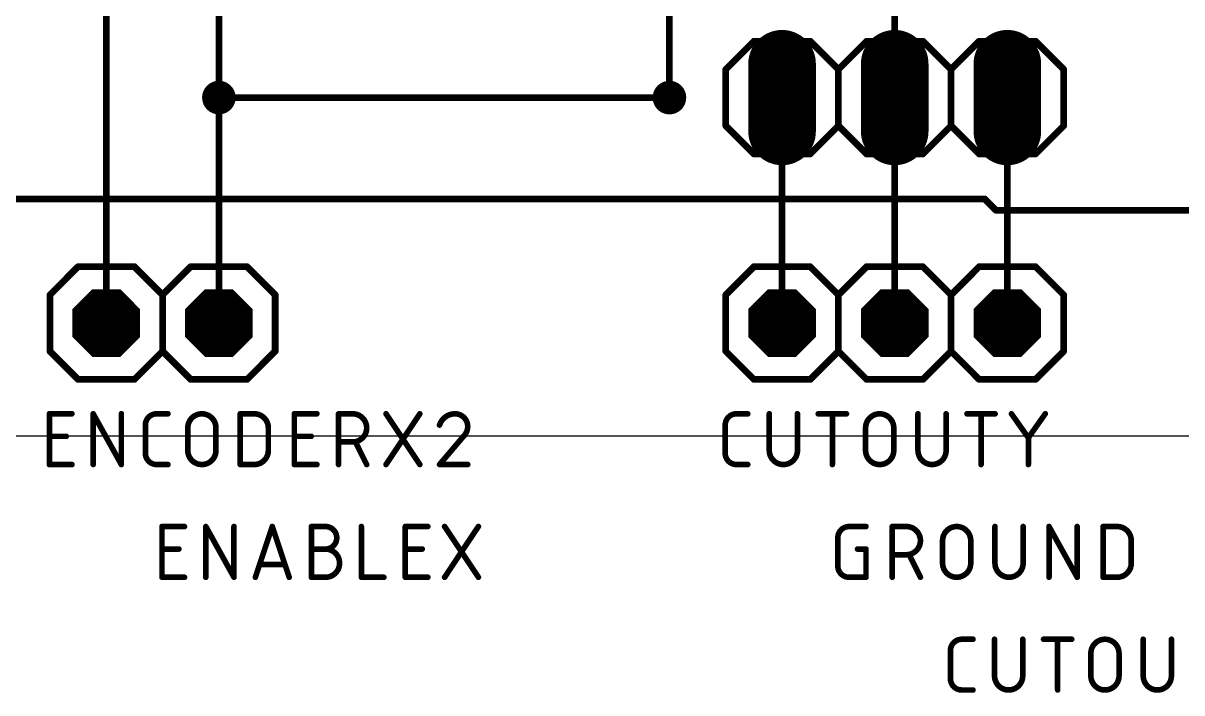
# Model space of a CAD drawing. Extents: x 0 to 254, y -39 to 254.
# Drawn here: x 20.99 to 47.11, y -5.79 to 9.3 of the extents above; entities that cross this region are included whole.
import ezdxf

# ---------------------------------------------------------------- set-up
doc = ezdxf.new("R2010")
doc.units = 0
for name, color, linetype in [('1', 12, 'CONTINUOUS'), ('16', 132, 'CONTINUOUS'), ('17', 110, 'CONTINUOUS'), ('18', 110, 'CONTINUOUS'), ('20', 31, 'CONTINUOUS'), ('21', 253, 'CONTINUOUS'), ('23', 53, 'CONTINUOUS'), ('25', 253, 'CONTINUOUS'), ('51', 253, 'CONTINUOUS')]:
    doc.layers.add(name, color=color, linetype=linetype)

# ---------------------------------------------------------------- blocks, each defined once
blk = doc.blocks.new('RECT')
blk.add_solid([(-0.5, -0.5), (0.5, -0.5), (-0.5, 0.5), (0.5, 0.5)])
blk = doc.blocks.new('OCTAGONP')
at = {"const_width": 0.5}
blk.add_lwpolyline([(-0.25, -0.1036), (-0.25, 0.1036), (-0.1036, 0.25), (0.1036, 0.25), (0.25, 0.1036), (0.25, -0.1036), (0.1036, -0.25), (-0.1036, -0.25), (-0.25, -0.1036), (-0.25, 0.1036)], dxfattribs=at)
blk = doc.blocks.new('LONGP100')
at = {"const_width": 1}
blk.add_lwpolyline([(-0.5, 0), (0.5, 0)], dxfattribs=at)
at = {"const_width": 0.5}
for points in [[(-0.5, 0.25, 1), (-0.5, -0.25)], [(0.5, -0.25, 1), (0.5, 0.25)]]:
    blk.add_lwpolyline(points, format="xyb", dxfattribs=at)
blk = doc.blocks.new('ROUNDV')
at = {"const_width": 0.5}
blk.add_lwpolyline([(0, -0.25, 1), (0, 0.25, 1), (0, -0.25)], format="xyb", dxfattribs=at)

msp = doc.modelspace()

# ---------------------------------------------------------------- linework, layer by layer
at = {"layer": '1', "const_width": 0.1524}
for points in [[(35.56, 33.02), (35.56, 7.62)], [(22.86, 15.24), (22.86, 2.54)], [(25.4, 15.24), (25.4, 7.62)], [(40.64, 7.62), (40.64, 15.24)], [(25.4, 7.62), (25.4, 2.54)], [(38.1, 7.62), (38.1, 2.54)], [(40.64, 7.62), (40.64, 2.54)], [(43.18, 7.62), (43.18, 2.54)]]:
    msp.add_lwpolyline(points, dxfattribs=at)
at = {"layer": '1', "const_width": 0.0762}
for points in [[(25.4381, 7.62, 1), (25.3619, 7.62)], [(25.3619, 7.62, 1), (25.4381, 7.62)], [(35.5219, 7.62, 1), (35.5981, 7.62)], [(38.1381, 7.62, 1), (38.0619, 7.62)], [(40.6781, 7.62, 1), (40.6019, 7.62)], [(40.6019, 7.62, 1), (40.6781, 7.62)], [(43.2181, 7.62, 1), (43.1419, 7.62)], [(22.8219, 2.54, 1), (22.8981, 2.54)], [(25.3619, 2.54, 1), (25.4381, 2.54)], [(38.0619, 2.54, 1), (38.1381, 2.54)], [(40.6019, 2.54, 1), (40.6781, 2.54)], [(43.1419, 2.54, 1), (43.2181, 2.54)]]:
    msp.add_lwpolyline(points, format="xyb", dxfattribs=at)
at = {"layer": '16', "const_width": 0.1524}
for points in [[(35.56, 7.62), (25.4, 7.62)], [(42.672, 5.334), (18.034, 5.334)], [(42.926, 5.08), (42.672, 5.334)], [(55.88, 5.08), (42.926, 5.08)]]:
    msp.add_lwpolyline(points, dxfattribs=at)
at = {"layer": '16', "const_width": 0.0762}
for points in [[(25.4, 7.6581, 1), (25.4, 7.5819)], [(35.56, 7.5819, 1), (35.56, 7.6581)], [(42.6989, 5.3609, 1), (42.6451, 5.3071)], [(42.672, 5.2959, 1), (42.672, 5.3721)], [(42.926, 5.1181, 1), (42.926, 5.0419)], [(42.8991, 5.0531, 1), (42.9529, 5.1069)]]:
    msp.add_lwpolyline(points, format="xyb", dxfattribs=at)
at = {"layer": '20'}
msp.add_line((0, 0), (254, 0), dxfattribs=at)
at = {"layer": '21', "const_width": 0.1524}
for points in [[(37.465, 8.89), (36.83, 8.255)], [(37.465, 8.89), (38.735, 8.89)], [(38.735, 8.89), (39.37, 8.255)], [(39.37, 8.255), (40.005, 8.89)], [(40.005, 8.89), (41.275, 8.89)], [(41.275, 8.89), (41.91, 8.255)], [(41.91, 8.255), (42.545, 8.89)], [(42.545, 8.89), (43.815, 8.89)], [(43.815, 8.89), (44.45, 8.255)], [(36.83, 8.255), (36.83, 6.985)], [(39.37, 8.255), (39.37, 6.985)], [(41.91, 8.255), (41.91, 6.985)], [(44.45, 8.255), (44.45, 6.985)], [(36.83, 6.985), (37.465, 6.35)], [(39.37, 6.985), (38.735, 6.35)], [(40.005, 6.35), (39.37, 6.985)], [(41.91, 6.985), (41.275, 6.35)], [(42.545, 6.35), (41.91, 6.985)], [(44.45, 6.985), (43.815, 6.35)], [(38.735, 6.35), (37.465, 6.35)], [(41.275, 6.35), (40.005, 6.35)], [(43.815, 6.35), (42.545, 6.35)], [(22.225, 3.81), (21.59, 3.175)], [(22.225, 3.81), (23.495, 3.81)], [(23.495, 3.81), (24.13, 3.175)], [(24.765, 3.81), (24.13, 3.175)], [(24.765, 3.81), (26.035, 3.81)], [(26.035, 3.81), (26.67, 3.175)], [(37.465, 3.81), (36.83, 3.175)], [(37.465, 3.81), (38.735, 3.81)], [(38.735, 3.81), (39.37, 3.175)], [(40.005, 3.81), (39.37, 3.175)], [(40.005, 3.81), (41.275, 3.81)], [(41.275, 3.81), (41.91, 3.175)], [(42.545, 3.81), (41.91, 3.175)], [(42.545, 3.81), (43.815, 3.81)], [(43.815, 3.81), (44.45, 3.175)], [(21.59, 3.175), (21.59, 1.905)], [(24.13, 3.175), (24.13, 1.905)], [(24.13, 3.175), (24.13, 1.905)], [(26.67, 3.175), (26.67, 1.905)], [(36.83, 3.175), (36.83, 1.905)], [(39.37, 3.175), (39.37, 1.905)], [(39.37, 3.175), (39.37, 1.905)], [(41.91, 3.175), (41.91, 1.905)], [(41.91, 3.175), (41.91, 1.905)], [(44.45, 3.175), (44.45, 1.905)], [(21.59, 1.905), (22.225, 1.27)], [(24.13, 1.905), (23.495, 1.27)], [(24.13, 1.905), (24.765, 1.27)], [(26.67, 1.905), (26.035, 1.27)], [(36.83, 1.905), (37.465, 1.27)], [(39.37, 1.905), (38.735, 1.27)], [(39.37, 1.905), (40.005, 1.27)], [(41.91, 1.905), (41.275, 1.27)], [(41.91, 1.905), (42.545, 1.27)], [(44.45, 1.905), (43.815, 1.27)], [(23.495, 1.27), (22.225, 1.27)], [(26.035, 1.27), (24.765, 1.27)], [(38.735, 1.27), (37.465, 1.27)], [(41.275, 1.27), (40.005, 1.27)], [(43.815, 1.27), (42.545, 1.27)]]:
    msp.add_lwpolyline(points, dxfattribs=at)
at = {"layer": '21', "const_width": 0.0762}
for points in [[(37.465, 8.9281, 1), (37.465, 8.8519)], [(37.4919, 8.8631, 1), (37.4381, 8.9169)], [(38.7619, 8.9169, 1), (38.7081, 8.8631)], [(38.735, 8.8519, 1), (38.735, 8.9281)], [(40.005, 8.9281, 1), (40.005, 8.8519)], [(40.0319, 8.8631, 1), (39.9781, 8.9169)], [(41.3019, 8.9169, 1), (41.2481, 8.8631)], [(41.275, 8.8519, 1), (41.275, 8.9281)], [(42.545, 8.9281, 1), (42.545, 8.8519)], [(42.5719, 8.8631, 1), (42.5181, 8.9169)], [(43.8419, 8.9169, 1), (43.7881, 8.8631)], [(43.815, 8.8519, 1), (43.815, 8.9281)], [(36.8681, 8.255, 1), (36.7919, 8.255)], [(36.8031, 8.2819, 1), (36.8569, 8.2281)], [(39.4081, 8.255, 1), (39.3319, 8.255)], [(39.3431, 8.2819, 1), (39.3969, 8.2281)], [(39.3431, 8.2281, 1), (39.3969, 8.2819)], [(41.9481, 8.255, 1), (41.8719, 8.255)], [(41.8831, 8.2819, 1), (41.9369, 8.2281)], [(41.8831, 8.2281, 1), (41.9369, 8.2819)], [(44.4881, 8.255, 1), (44.4119, 8.255)], [(44.4231, 8.2281, 1), (44.4769, 8.2819)], [(36.8569, 7.0119, 1), (36.8031, 6.9581)], [(39.3969, 7.0119, 1), (39.3431, 6.9581)], [(39.3969, 6.9581, 1), (39.3431, 7.0119)], [(41.9369, 7.0119, 1), (41.8831, 6.9581)], [(41.9369, 6.9581, 1), (41.8831, 7.0119)], [(44.4769, 6.9581, 1), (44.4231, 7.0119)], [(36.7919, 6.985, 1), (36.8681, 6.985)], [(39.3319, 6.985, 1), (39.4081, 6.985)], [(41.8719, 6.985, 1), (41.9481, 6.985)], [(44.4119, 6.985, 1), (44.4881, 6.985)], [(37.465, 6.3881, 1), (37.465, 6.3119)], [(37.4381, 6.3231, 1), (37.4919, 6.3769)], [(38.7081, 6.3769, 1), (38.7619, 6.3231)], [(38.735, 6.3119, 1), (38.735, 6.3881)], [(40.005, 6.3881, 1), (40.005, 6.3119)], [(39.9781, 6.3231, 1), (40.0319, 6.3769)], [(41.2481, 6.3769, 1), (41.3019, 6.3231)], [(41.275, 6.3119, 1), (41.275, 6.3881)], [(42.545, 6.3881, 1), (42.545, 6.3119)], [(42.5181, 6.3231, 1), (42.5719, 6.3769)], [(43.7881, 6.3769, 1), (43.8419, 6.3231)], [(43.815, 6.3119, 1), (43.815, 6.3881)], [(22.225, 3.8481, 1), (22.225, 3.7719)], [(22.2519, 3.7831, 1), (22.1981, 3.8369)], [(23.5219, 3.8369, 1), (23.4681, 3.7831)], [(23.495, 3.7719, 1), (23.495, 3.8481)], [(24.765, 3.8481, 1), (24.765, 3.7719)], [(24.7919, 3.7831, 1), (24.7381, 3.8369)], [(26.0619, 3.8369, 1), (26.0081, 3.7831)], [(26.035, 3.7719, 1), (26.035, 3.8481)], [(37.465, 3.8481, 1), (37.465, 3.7719)], [(37.4919, 3.7831, 1), (37.4381, 3.8369)], [(38.7619, 3.8369, 1), (38.7081, 3.7831)], [(38.735, 3.7719, 1), (38.735, 3.8481)], [(40.005, 3.8481, 1), (40.005, 3.7719)], [(40.0319, 3.7831, 1), (39.9781, 3.8369)], [(41.3019, 3.8369, 1), (41.2481, 3.7831)], [(41.275, 3.7719, 1), (41.275, 3.8481)], [(42.545, 3.8481, 1), (42.545, 3.7719)], [(42.5719, 3.7831, 1), (42.5181, 3.8369)], [(43.8419, 3.8369, 1), (43.7881, 3.7831)], [(43.815, 3.7719, 1), (43.815, 3.8481)], [(21.6281, 3.175, 1), (21.5519, 3.175)], [(21.5631, 3.2019, 1), (21.6169, 3.1481)], [(24.1681, 3.175, 1), (24.0919, 3.175)], [(24.1681, 3.175, 1), (24.0919, 3.175)], [(24.1031, 3.2019, 1), (24.1569, 3.1481)], [(24.1031, 3.1481, 1), (24.1569, 3.2019)], [(26.7081, 3.175, 1), (26.6319, 3.175)], [(26.6431, 3.1481, 1), (26.6969, 3.2019)], [(36.8681, 3.175, 1), (36.7919, 3.175)], [(36.8031, 3.2019, 1), (36.8569, 3.1481)], [(39.4081, 3.175, 1), (39.3319, 3.175)], [(39.4081, 3.175, 1), (39.3319, 3.175)], [(39.3431, 3.2019, 1), (39.3969, 3.1481)], [(39.3431, 3.1481, 1), (39.3969, 3.2019)], [(41.9481, 3.175, 1), (41.8719, 3.175)], [(41.9481, 3.175, 1), (41.8719, 3.175)], [(41.8831, 3.2019, 1), (41.9369, 3.1481)], [(41.8831, 3.1481, 1), (41.9369, 3.2019)], [(44.4881, 3.175, 1), (44.4119, 3.175)], [(44.4231, 3.1481, 1), (44.4769, 3.2019)], [(21.5519, 1.905, 1), (21.6281, 1.905)], [(21.6169, 1.9319, 1), (21.5631, 1.8781)], [(24.0919, 1.905, 1), (24.1681, 1.905)], [(24.0919, 1.905, 1), (24.1681, 1.905)], [(24.1569, 1.9319, 1), (24.1031, 1.8781)], [(24.1569, 1.8781, 1), (24.1031, 1.9319)], [(26.6319, 1.905, 1), (26.7081, 1.905)], [(26.6969, 1.8781, 1), (26.6431, 1.9319)], [(36.7919, 1.905, 1), (36.8681, 1.905)], [(36.8569, 1.9319, 1), (36.8031, 1.8781)], [(39.3319, 1.905, 1), (39.4081, 1.905)], [(39.3319, 1.905, 1), (39.4081, 1.905)], [(39.3969, 1.9319, 1), (39.3431, 1.8781)], [(39.3969, 1.8781, 1), (39.3431, 1.9319)], [(41.8719, 1.905, 1), (41.9481, 1.905)], [(41.8719, 1.905, 1), (41.9481, 1.905)], [(41.9369, 1.9319, 1), (41.8831, 1.8781)], [(41.9369, 1.8781, 1), (41.8831, 1.9319)], [(44.4119, 1.905, 1), (44.4881, 1.905)], [(44.4769, 1.8781, 1), (44.4231, 1.9319)], [(22.225, 1.3081, 1), (22.225, 1.2319)], [(22.1981, 1.2431, 1), (22.2519, 1.2969)], [(23.4681, 1.2969, 1), (23.5219, 1.2431)], [(23.495, 1.2319, 1), (23.495, 1.3081)], [(24.765, 1.3081, 1), (24.765, 1.2319)], [(24.7381, 1.2431, 1), (24.7919, 1.2969)], [(26.0081, 1.2969, 1), (26.0619, 1.2431)], [(26.035, 1.2319, 1), (26.035, 1.3081)], [(37.465, 1.3081, 1), (37.465, 1.2319)], [(37.4381, 1.2431, 1), (37.4919, 1.2969)], [(38.7081, 1.2969, 1), (38.7619, 1.2431)], [(38.735, 1.2319, 1), (38.735, 1.3081)], [(40.005, 1.3081, 1), (40.005, 1.2319)], [(39.9781, 1.2431, 1), (40.0319, 1.2969)], [(41.2481, 1.2969, 1), (41.3019, 1.2431)], [(41.275, 1.2319, 1), (41.275, 1.3081)], [(42.545, 1.3081, 1), (42.545, 1.2319)], [(42.5181, 1.2431, 1), (42.5719, 1.2969)], [(43.7881, 1.2969, 1), (43.8419, 1.2431)], [(43.815, 1.2319, 1), (43.815, 1.3081)]]:
    msp.add_lwpolyline(points, format="xyb", dxfattribs=at)
at = {"layer": '23'}
for p in [(40.64, 7.62), (22.86, 2.54), (25.4, 2.54), (38.1, 2.54), (40.64, 2.54), (43.18, 2.54)]:
    msp.add_point(p, dxfattribs=at)
at = {"layer": '25'}
for points, const_width in [([(21.5773, 0.5271, 1), (21.5773, 0.4636)], 0.0635), ([(21.609, 0.4953, 1), (21.5456, 0.4953)], 0.0635), ([(22.0853, 0.4636, 1), (22.0853, 0.5271)], 0.0635), ([(22.5971, 0.4953, 1), (22.5336, 0.4953)], 0.0635), ([(22.5931, 0.5107, 1), (22.5376, 0.4799)], 0.0635), ([(23.2321, 0.4953, 1), (23.1686, 0.4953)], 0.0635), ([(23.9967, 0.4953, 0.4142), (23.7427, 0.2413)], 0.127), ([(23.9967, 0.5271, 1), (23.9967, 0.4636)], 0.0635), ([(23.9967, 0.4636, 1), (23.9967, 0.5271)], 0.0635), ([(24.2507, 0.4636, 1), (24.2507, 0.5271)], 0.0635), ([(25.334, 0.1778, 1), (24.699, 0.1778)], 0.127), ([(25.9118, 0.4953, 1), (25.8483, 0.4953)], 0.0635), ([(25.8801, 0.5271, 1), (25.8801, 0.4636)], 0.0635), ([(26.1976, 0.5271, 1), (26.1976, 0.4636)], 0.0635), ([(26.5151, 0.1778, 0.4142), (26.1976, 0.4953)], 0.127), ([(26.1976, 0.4636, 1), (26.1976, 0.5271)], 0.0635), ([(27.1018, 0.5271, 1), (27.1018, 0.4636)], 0.0635), ([(27.1335, 0.4953, 1), (27.07, 0.4953)], 0.0635), ([(27.6098, 0.4636, 1), (27.6098, 0.5271)], 0.0635), ([(28.0981, 0.5271, 1), (28.0981, 0.4636)], 0.0635), ([(28.1299, 0.4953, 1), (28.0664, 0.4953)], 0.0635), ([(28.4156, 0.5271, 1), (28.4156, 0.4636)], 0.0635), ([(28.4156, -0.1397, 1), (28.4156, 0.4953)], 0.127), ([(28.4156, 0.4636, 1), (28.4156, 0.5271)], 0.0635), ([(29.1958, 0.5129, 1), (29.1429, 0.4777)], 0.0635), ([(29.9578, 0.4777, 1), (29.9049, 0.5129)], 0.0635), ([(30.7251, 0.4953, 0.3252), (30.3758, 0.2413)], 0.127), ([(30.7251, 0.5271, 1), (30.7251, 0.4636)], 0.0635), ([(31.0109, 0.2096, 0.4142), (30.7251, 0.4953)], 0.127), ([(30.7251, 0.4636, 1), (30.7251, 0.5271)], 0.0635), ([(37.0713, 0.4953, 0.4142), (36.8173, 0.2413)], 0.127), ([(37.0713, 0.5271, 1), (37.0713, 0.4636)], 0.0635), ([(37.0713, 0.4636, 1), (37.0713, 0.5271)], 0.0635), ([(37.3253, 0.4636, 1), (37.3253, 0.5271)], 0.0635), ([(37.8434, 0.4953, 1), (37.7799, 0.4953)], 0.0635), ([(38.4784, 0.4953, 1), (38.4149, 0.4953)], 0.0635), ([(38.9165, 0.5271, 1), (38.9165, 0.4636)], 0.0635), ([(39.2658, 0.4953, 1), (39.2023, 0.4953)], 0.0635), ([(39.5515, 0.4636, 1), (39.5515, 0.5271)], 0.0635), ([(40.6183, 0.1778, 1), (39.9833, 0.1778)], 0.127), ([(41.1962, 0.4953, 1), (41.1327, 0.4953)], 0.0635), ([(41.8312, 0.4953, 1), (41.7677, 0.4953)], 0.0635), ([(42.2693, 0.5271, 1), (42.2693, 0.4636)], 0.0635), ([(42.6186, 0.4953, 1), (42.5551, 0.4953)], 0.0635), ([(42.9043, 0.4636, 1), (42.9043, 0.5271)], 0.0635), ([(43.2986, 0.5136, 1), (43.2467, 0.477)], 0.0635), ([(44.0606, 0.477, 1), (44.0087, 0.5136)], 0.0635), ([(23.7745, 0.2413, 1), (23.711, 0.2413)], 0.0635), ([(23.711, 0.2413, 1), (23.7745, 0.2413)], 0.0635), ([(30.3456, 0.2511, 1), (30.4061, 0.2315)], 0.0635), ([(30.9156, -0.0127, 0.2053), (31.0109, 0.2096)], 0.127), ([(31.0426, 0.2096, 1), (30.9791, 0.2095)], 0.0635), ([(36.8491, 0.2413, 1), (36.7856, 0.2413)], 0.0635), ([(36.7856, 0.2413, 1), (36.8491, 0.2413)], 0.0635), ([(21.5773, 0.019, 1), (21.5773, -0.0445)], 0.0635), ([(21.9583, -0.0445, 1), (21.9583, 0.019)], 0.0635), ([(24.7307, 0.1778, 1), (24.6672, 0.1778)], 0.0635), ([(24.6672, 0.1778, 1), (24.7307, 0.1778)], 0.0635), ([(25.3657, 0.1778, 1), (25.3022, 0.1778)], 0.0635), ([(25.3022, 0.1778, 1), (25.3657, 0.1778)], 0.0635), ([(26.5468, 0.1778, 1), (26.4833, 0.1778)], 0.0635), ([(26.4833, 0.1778, 1), (26.5468, 0.1778)], 0.0635), ([(27.1018, 0.019, 1), (27.1018, -0.0445)], 0.0635), ([(27.4828, -0.0445, 1), (27.4828, 0.019)], 0.0635), ([(30.8937, 0.0103, 1), (30.9375, -0.0357)], 0.0635), ([(30.9398, -0.0333, 1), (30.8914, 0.0079)], 0.0635), ([(30.9791, 0.2096, 1), (31.0426, 0.2096)], 0.0635), ([(40.0151, 0.1778, 1), (39.9516, 0.1778)], 0.0635), ([(39.9516, 0.1778, 1), (40.0151, 0.1778)], 0.0635), ([(40.6501, 0.1778, 1), (40.5866, 0.1778)], 0.0635), ([(40.5866, 0.1778, 1), (40.6501, 0.1778)], 0.0635), ([(43.6854, -0.0445, 1), (43.6219, -0.0445)], 0.0635), ([(43.6277, -0.0261, 1), (43.6796, -0.0628)], 0.0635), ([(43.6277, -0.0628, 1), (43.6796, -0.0261)], 0.0635), ([(28.0981, -0.108, 1), (28.0981, -0.1715)], 0.0635), ([(28.4156, -0.108, 1), (28.4156, -0.1715)], 0.0635), ([(28.4156, -0.1715, 1), (28.4156, -0.108)], 0.0635), ([(28.5075, -0.1255, 1), (28.4507, -0.1539)], 0.0635), ([(23.7427, -0.3937, 0.4142), (23.9967, -0.6477)], 0.127), ([(23.7745, -0.3937, 1), (23.711, -0.3937)], 0.0635), ([(23.711, -0.3937, 1), (23.7745, -0.3937)], 0.0635), ([(24.699, -0.3302, 1), (25.334, -0.3302)], 0.127), ([(24.7307, -0.3302, 1), (24.6672, -0.3302)], 0.0635), ([(24.6672, -0.3302, 1), (24.7307, -0.3302)], 0.0635), ([(25.3657, -0.3302, 1), (25.3022, -0.3302)], 0.0635), ([(25.3022, -0.3302, 1), (25.3657, -0.3302)], 0.0635), ([(26.1976, -0.6477, 0.4142), (26.5151, -0.3302)], 0.127), ([(26.5468, -0.3302, 1), (26.4833, -0.3302)], 0.0635), ([(26.4833, -0.3302, 1), (26.5468, -0.3302)], 0.0635), ([(36.8173, -0.3937, 0.4142), (37.0713, -0.6477)], 0.127), ([(36.8491, -0.3937, 1), (36.7856, -0.3937)], 0.0635), ([(36.7856, -0.3937, 1), (36.8491, -0.3937)], 0.0635), ([(37.8116, -0.3302, 1), (38.4466, -0.3302)], 0.127), ([(37.8434, -0.3302, 1), (37.7799, -0.3302)], 0.0635), ([(37.7799, -0.3302, 1), (37.8434, -0.3302)], 0.0635), ([(38.4784, -0.3302, 1), (38.4149, -0.3302)], 0.0635), ([(38.4149, -0.3302, 1), (38.4784, -0.3302)], 0.0635), ([(39.9833, -0.3302, 1), (40.6183, -0.3302)], 0.127), ([(40.0151, -0.3302, 1), (39.9516, -0.3302)], 0.0635), ([(39.9516, -0.3302, 1), (40.0151, -0.3302)], 0.0635), ([(40.6501, -0.3302, 1), (40.5866, -0.3302)], 0.0635), ([(40.5866, -0.3302, 1), (40.6501, -0.3302)], 0.0635), ([(41.1644, -0.3302, 1), (41.7994, -0.3302)], 0.127), ([(41.1962, -0.3302, 1), (41.1327, -0.3302)], 0.0635), ([(41.1327, -0.3302, 1), (41.1962, -0.3302)], 0.0635), ([(41.8312, -0.3302, 1), (41.7677, -0.3302)], 0.0635), ([(41.7677, -0.3302, 1), (41.8312, -0.3302)], 0.0635), ([(21.5773, -0.6159, 1), (21.5773, -0.6795)], 0.0635), ([(21.5456, -0.6477, 1), (21.609, -0.6477)], 0.0635), ([(22.0853, -0.6795, 1), (22.0853, -0.6159)], 0.0635), ([(22.5336, -0.6477, 1), (22.5971, -0.6477)], 0.0635), ([(23.1686, -0.6477, 1), (23.2321, -0.6477)], 0.0635), ([(23.1726, -0.6631, 1), (23.2281, -0.6323)], 0.0635), ([(23.9967, -0.6159, 1), (23.9967, -0.6795)], 0.0635), ([(23.9967, -0.6795, 1), (23.9967, -0.6159)], 0.0635), ([(24.2507, -0.6795, 1), (24.2507, -0.6159)], 0.0635), ([(25.8801, -0.6159, 1), (25.8801, -0.6795)], 0.0635), ([(25.8483, -0.6477, 1), (25.9118, -0.6477)], 0.0635), ([(26.1976, -0.6159, 1), (26.1976, -0.6795)], 0.0635), ([(26.1976, -0.6795, 1), (26.1976, -0.6159)], 0.0635), ([(27.1018, -0.6159, 1), (27.1018, -0.6795)], 0.0635), ([(27.07, -0.6477, 1), (27.1335, -0.6477)], 0.0635), ([(27.6098, -0.6795, 1), (27.6098, -0.6159)], 0.0635), ([(28.0664, -0.6477, 1), (28.1299, -0.6477)], 0.0635), ([(28.7047, -0.6619, 1), (28.7615, -0.6335)], 0.0635), ([(29.1429, -0.6301, 1), (29.1958, -0.6653)], 0.0635), ([(29.9049, -0.6653, 1), (29.9578, -0.6301)], 0.0635), ([(30.3758, -0.6159, 1), (30.3758, -0.6795)], 0.0635), ([(30.3517, -0.6271, 1), (30.4, -0.6683)], 0.0635), ([(31.0109, -0.6795, 1), (31.0109, -0.6159)], 0.0635), ([(37.0713, -0.6159, 1), (37.0713, -0.6795)], 0.0635), ([(37.0713, -0.6795, 1), (37.0713, -0.6159)], 0.0635), ([(37.3253, -0.6795, 1), (37.3253, -0.6159)], 0.0635), ([(39.2023, -0.6477, 1), (39.2658, -0.6477)], 0.0635), ([(42.5551, -0.6477, 1), (42.6186, -0.6477)], 0.0635), ([(43.6219, -0.6477, 1), (43.6854, -0.6477)], 0.0635), ([(24.1173, -2.013, 1), (24.1173, -2.0765)], 0.0635), ([(24.149, -2.0447, 1), (24.0856, -2.0447)], 0.0635), ([(24.6253, -2.0765, 1), (24.6253, -2.013)], 0.0635), ([(25.1371, -2.0447, 1), (25.0736, -2.0447)], 0.0635), ([(25.1331, -2.0293, 1), (25.0776, -2.0601)], 0.0635), ([(25.7721, -2.0447, 1), (25.7086, -2.0447)], 0.0635), ([(26.6341, -2.0347, 1), (26.5738, -2.0547)], 0.0635), ([(26.6341, -2.0547, 1), (26.5738, -2.0347)], 0.0635), ([(27.5184, -2.0447, 1), (27.4549, -2.0447)], 0.0635), ([(27.4866, -2.013, 1), (27.4866, -2.0765)], 0.0635), ([(27.8041, -2.5527, 1), (27.8041, -2.0447)], 0.127), ([(27.8041, -2.013, 1), (27.8041, -2.0765)], 0.0635), ([(27.8041, -2.0765, 1), (27.8041, -2.013)], 0.0635), ([(28.6448, -2.0447, 1), (28.5813, -2.0447)], 0.0635), ([(29.6354, -2.0447, 1), (29.5719, -2.0447)], 0.0635), ([(29.6037, -2.013, 1), (29.6037, -2.0765)], 0.0635), ([(30.1117, -2.0765, 1), (30.1117, -2.013)], 0.0635), ([(30.5166, -2.0271, 1), (30.4637, -2.0623)], 0.0635), ([(31.2786, -2.0623, 1), (31.2257, -2.0271)], 0.0635), ([(39.6113, -2.0447, 0.4142), (39.3573, -2.2987)], 0.127), ([(39.6113, -2.013, 1), (39.6113, -2.0765)], 0.0635), ([(39.6113, -2.0765, 1), (39.6113, -2.013)], 0.0635), ([(39.9923, -2.0765, 1), (39.9923, -2.013)], 0.0635), ([(40.6165, -2.0447, 1), (40.553, -2.0447)], 0.0635), ([(40.5848, -2.013, 1), (40.5848, -2.0765)], 0.0635), ([(40.9023, -2.6797, 1), (40.9023, -2.0447)], 0.127), ([(40.9023, -2.013, 1), (40.9023, -2.0765)], 0.0635), ([(40.9023, -2.0765, 1), (40.9023, -2.013)], 0.0635), ([(42.3545, -2.3622, 1), (41.7195, -2.3622)], 0.127), ([(42.9323, -2.0447, 1), (42.8688, -2.0447)], 0.0635), ([(43.5673, -2.0447, 1), (43.5038, -2.0447)], 0.0635), ([(44.1515, -2.0447, 1), (44.088, -2.0447)], 0.0635), ([(44.1476, -2.0293, 1), (44.092, -2.0601)], 0.0635), ([(44.7865, -2.0447, 1), (44.723, -2.0447)], 0.0635), ([(45.3707, -2.0447, 1), (45.3072, -2.0447)], 0.0635), ([(45.339, -2.013, 1), (45.339, -2.0765)], 0.0635), ([(45.974, -2.3622, 0.4142), (45.6565, -2.0447)], 0.127), ([(45.6565, -2.013, 1), (45.6565, -2.0765)], 0.0635), ([(45.6565, -2.0765, 1), (45.6565, -2.013)], 0.0635), ([(39.3891, -2.2987, 1), (39.3255, -2.2987)], 0.0635), ([(39.3255, -2.2987, 1), (39.3891, -2.2987)], 0.0635), ([(41.7512, -2.3622, 1), (41.6877, -2.3622)], 0.0635), ([(41.6877, -2.3622, 1), (41.7512, -2.3622)], 0.0635), ([(42.3862, -2.3622, 1), (42.3227, -2.3622)], 0.0635), ([(42.3227, -2.3622, 1), (42.3862, -2.3622)], 0.0635), ([(46.0057, -2.3622, 1), (45.9422, -2.3622)], 0.0635), ([(45.9422, -2.3622, 1), (46.0057, -2.3622)], 0.0635), ([(24.1173, -2.521, 1), (24.1173, -2.5845)], 0.0635), ([(24.4983, -2.5845, 1), (24.4983, -2.521)], 0.0635), ([(27.4866, -2.521, 1), (27.4866, -2.5845)], 0.0635), ([(27.8041, -3.1877, 1), (27.8041, -2.5527)], 0.127), ([(27.8041, -2.521, 1), (27.8041, -2.5845)], 0.0635), ([(27.8041, -2.521, 1), (27.8041, -2.5845)], 0.0635), ([(27.8041, -2.5845, 1), (27.8041, -2.521)], 0.0635), ([(29.6037, -2.521, 1), (29.6037, -2.5845)], 0.0635), ([(29.9847, -2.5845, 1), (29.9847, -2.521)], 0.0635), ([(39.8018, -2.521, 1), (39.8018, -2.5845)], 0.0635), ([(40.0241, -2.5527, 1), (39.9605, -2.5527)], 0.0635), ([(39.9923, -2.5845, 1), (39.9923, -2.521)], 0.0635), ([(26.3182, -2.8702, 1), (26.3182, -2.9337)], 0.0635), ([(26.8897, -2.9337, 1), (26.8897, -2.8702)], 0.0635), ([(39.3891, -2.9337, 1), (39.3255, -2.9337)], 0.0635), ([(39.3573, -2.9337, 0.4142), (39.6113, -3.1877)], 0.127), ([(40.5848, -2.6479, 1), (40.5848, -2.7115)], 0.0635), ([(40.9023, -2.6479, 1), (40.9023, -2.7115)], 0.0635), ([(40.9023, -2.7115, 1), (40.9023, -2.6479)], 0.0635), ([(40.9942, -2.6655, 1), (40.9374, -2.6939)], 0.0635), ([(41.7512, -2.8702, 1), (41.6877, -2.8702)], 0.0635), ([(41.6877, -2.8702, 1), (41.7512, -2.8702)], 0.0635), ([(41.7195, -2.8702, 1), (42.3545, -2.8702)], 0.127), ([(42.3862, -2.8702, 1), (42.3227, -2.8702)], 0.0635), ([(42.3227, -2.8702, 1), (42.3862, -2.8702)], 0.0635), ([(42.9323, -2.8702, 1), (42.8688, -2.8702)], 0.0635), ([(42.8688, -2.8702, 1), (42.9323, -2.8702)], 0.0635), ([(42.9006, -2.8702, 1), (43.5356, -2.8702)], 0.127), ([(43.5673, -2.8702, 1), (43.5038, -2.8702)], 0.0635), ([(43.5038, -2.8702, 1), (43.5673, -2.8702)], 0.0635), ([(45.6565, -3.1877, 0.4142), (45.974, -2.8702)], 0.127), ([(46.0057, -2.8702, 1), (45.9422, -2.8702)], 0.0635), ([(45.9422, -2.8702, 1), (46.0057, -2.8702)], 0.0635), ([(24.1173, -3.1559, 1), (24.1173, -3.2195)], 0.0635), ([(24.6253, -3.2195, 1), (24.6253, -3.1559)], 0.0635), ([(27.4866, -3.1559, 1), (27.4866, -3.2195)], 0.0635), ([(27.8041, -3.1559, 1), (27.8041, -3.2195)], 0.0635), ([(27.8041, -3.2195, 1), (27.8041, -3.1559)], 0.0635), ([(28.6131, -3.1559, 1), (28.6131, -3.2195)], 0.0635), ([(29.1211, -3.2195, 1), (29.1211, -3.1559)], 0.0635), ([(29.6037, -3.1559, 1), (29.6037, -3.2195)], 0.0635), ([(30.1117, -3.2195, 1), (30.1117, -3.1559)], 0.0635), ([(39.3255, -2.9337, 1), (39.3891, -2.9337)], 0.0635), ([(39.6113, -3.1559, 1), (39.6113, -3.2195)], 0.0635), ([(39.6113, -3.2195, 1), (39.6113, -3.1559)], 0.0635), ([(39.9923, -3.2195, 1), (39.9923, -3.1559)], 0.0635), ([(45.339, -3.1559, 1), (45.339, -3.2195)], 0.0635), ([(45.6565, -3.1559, 1), (45.6565, -3.2195)], 0.0635), ([(45.6565, -3.2195, 1), (45.6565, -3.1559)], 0.0635), ([(24.0856, -3.1877, 1), (24.149, -3.1877)], 0.0635), ([(25.0736, -3.1877, 1), (25.1371, -3.1877)], 0.0635), ([(25.7086, -3.1877, 1), (25.7721, -3.1877)], 0.0635), ([(25.7126, -3.2031, 1), (25.7681, -3.1723)], 0.0635), ([(26.1928, -3.1777, 1), (26.2531, -3.1977)], 0.0635), ([(26.9548, -3.1977, 1), (27.0151, -3.1777)], 0.0635), ([(27.4549, -3.1877, 1), (27.5184, -3.1877)], 0.0635), ([(28.5813, -3.1877, 1), (28.6448, -3.1877)], 0.0635), ([(29.5719, -3.1877, 1), (29.6354, -3.1877)], 0.0635), ([(30.4637, -3.1701, 1), (30.5166, -3.2053)], 0.0635), ([(31.2257, -3.2053, 1), (31.2786, -3.1701)], 0.0635), ([(39.9605, -3.1877, 1), (40.0241, -3.1877)], 0.0635), ([(40.553, -3.1877, 1), (40.6165, -3.1877)], 0.0635), ([(41.1914, -3.2019, 1), (41.2482, -3.1735)], 0.0635), ([(44.088, -3.1877, 1), (44.1515, -3.1877)], 0.0635), ([(44.723, -3.1877, 1), (44.7865, -3.1877)], 0.0635), ([(44.727, -3.2031, 1), (44.7826, -3.1723)], 0.0635), ([(45.3072, -3.1877, 1), (45.3707, -3.1877)], 0.0635), ([(42.1513, -4.5847, 0.4142), (41.8973, -4.8387)], 0.127), ([(42.1513, -4.553, 1), (42.1513, -4.6165)], 0.0635), ([(42.1513, -4.6165, 1), (42.1513, -4.553)], 0.0635), ([(42.4053, -4.6165, 1), (42.4053, -4.553)], 0.0635), ([(42.9234, -4.5847, 1), (42.8599, -4.5847)], 0.0635), ([(43.5584, -4.5847, 1), (43.4949, -4.5847)], 0.0635), ([(43.9965, -4.553, 1), (43.9965, -4.6165)], 0.0635), ([(44.3458, -4.5847, 1), (44.2823, -4.5847)], 0.0635), ([(44.6315, -4.6165, 1), (44.6315, -4.553)], 0.0635), ([(45.6983, -4.9022, 1), (45.0633, -4.9022)], 0.127), ([(46.2762, -4.5847, 1), (46.2127, -4.5847)], 0.0635), ([(46.9112, -4.5847, 1), (46.8477, -4.5847)], 0.0635), ([(41.9291, -4.8387, 1), (41.8655, -4.8387)], 0.0635), ([(41.8655, -4.8387, 1), (41.9291, -4.8387)], 0.0635), ([(45.0951, -4.9022, 1), (45.0316, -4.9022)], 0.0635), ([(45.0316, -4.9022, 1), (45.0951, -4.9022)], 0.0635), ([(45.7301, -4.9022, 1), (45.6666, -4.9022)], 0.0635), ([(45.6666, -4.9022, 1), (45.7301, -4.9022)], 0.0635), ([(41.9291, -5.4737, 1), (41.8655, -5.4737)], 0.0635), ([(41.8655, -5.4737, 1), (41.9291, -5.4737)], 0.0635), ([(41.8973, -5.4737, 0.4142), (42.1513, -5.7277)], 0.127), ([(42.8916, -5.4102, 1), (43.5266, -5.4102)], 0.127), ([(42.9234, -5.4102, 1), (42.8599, -5.4102)], 0.0635), ([(42.8599, -5.4102, 1), (42.9234, -5.4102)], 0.0635), ([(43.5584, -5.4102, 1), (43.4949, -5.4102)], 0.0635), ([(43.4949, -5.4102, 1), (43.5584, -5.4102)], 0.0635), ([(45.0633, -5.4102, 1), (45.6983, -5.4102)], 0.127), ([(45.0951, -5.4102, 1), (45.0316, -5.4102)], 0.0635), ([(45.0316, -5.4102, 1), (45.0951, -5.4102)], 0.0635), ([(45.7301, -5.4102, 1), (45.6666, -5.4102)], 0.0635), ([(45.6666, -5.4102, 1), (45.7301, -5.4102)], 0.0635), ([(46.2444, -5.4102, 1), (46.8794, -5.4102)], 0.127), ([(46.2762, -5.4102, 1), (46.2127, -5.4102)], 0.0635), ([(46.2127, -5.4102, 1), (46.2762, -5.4102)], 0.0635), ([(46.9112, -5.4102, 1), (46.8477, -5.4102)], 0.0635), ([(46.8477, -5.4102, 1), (46.9112, -5.4102)], 0.0635), ([(42.1513, -5.696, 1), (42.1513, -5.7595)], 0.0635), ([(42.1513, -5.7595, 1), (42.1513, -5.696)], 0.0635), ([(42.4053, -5.7595, 1), (42.4053, -5.696)], 0.0635), ([(44.2823, -5.7277, 1), (44.3458, -5.7277)], 0.0635)]:
    msp.add_lwpolyline(points, format="xyb", dxfattribs=dict(at, const_width=const_width))
at = {"layer": '25', "const_width": 0.127}
for points in [[(21.5773, -0.6477), (21.5773, 0.4953)], [(21.5773, 0.4953), (22.0853, 0.4953)], [(22.5654, -0.6477), (22.5654, 0.4953)], [(22.5654, 0.4953), (23.2004, -0.6477)], [(23.2004, -0.6477), (23.2004, 0.4953)], [(23.9967, 0.4953), (24.2507, 0.4953)], [(25.8801, -0.6477), (25.8801, 0.4953)], [(25.8801, 0.4953), (26.1976, 0.4953)], [(27.1018, -0.6477), (27.1018, 0.4953)], [(27.1018, 0.4953), (27.6098, 0.4953)], [(28.0981, -0.6477), (28.0981, 0.4953)], [(28.0981, 0.4953), (28.4156, 0.4953)], [(29.1694, -0.6477), (29.9314, 0.4953)], [(29.1694, 0.4953), (29.9314, -0.6477)], [(37.0713, 0.4953), (37.3253, 0.4953)], [(37.8116, 0.4953), (37.8116, -0.3302)], [(38.4466, -0.3302), (38.4466, 0.4953)], [(38.9165, 0.4953), (39.5515, 0.4953)], [(39.234, -0.6477), (39.234, 0.4953)], [(41.1644, 0.4953), (41.1644, -0.3302)], [(41.7994, -0.3302), (41.7994, 0.4953)], [(42.2693, 0.4953), (42.9043, 0.4953)], [(42.5868, -0.6477), (42.5868, 0.4953)], [(43.2726, 0.4953), (43.6536, -0.0445)], [(43.6536, -0.0445), (44.0346, 0.4953)], [(23.7427, -0.3937), (23.7427, 0.2413)], [(36.8173, -0.3937), (36.8173, 0.2413)], [(21.5773, -0.0127), (21.9583, -0.0127)], [(24.699, -0.3302), (24.699, 0.1778)], [(25.334, 0.1778), (25.334, -0.3302)], [(26.5151, 0.1778), (26.5151, -0.3302)], [(27.1018, -0.0127), (27.4828, -0.0127)], [(30.9156, -0.0127), (30.3758, -0.6477)], [(39.9833, -0.3302), (39.9833, 0.1778)], [(40.6183, 0.1778), (40.6183, -0.3302)], [(43.6536, -0.6477), (43.6536, -0.0445)], [(28.4156, -0.1397), (28.0981, -0.1397)], [(28.7331, -0.6477), (28.4791, -0.1397)], [(22.0853, -0.6477), (21.5773, -0.6477)], [(24.2507, -0.6477), (23.9967, -0.6477)], [(26.1976, -0.6477), (25.8801, -0.6477)], [(27.6098, -0.6477), (27.1018, -0.6477)], [(30.3758, -0.6477), (31.0109, -0.6477)], [(37.3253, -0.6477), (37.0713, -0.6477)], [(24.1173, -3.1877), (24.1173, -2.0447)], [(24.1173, -2.0447), (24.6253, -2.0447)], [(25.1054, -3.1877), (25.1054, -2.0447)], [(25.1054, -2.0447), (25.7404, -3.1877)], [(25.7404, -3.1877), (25.7404, -2.0447)], [(26.223, -3.1877), (26.604, -2.0447)], [(26.604, -2.0447), (26.985, -3.1877)], [(27.4866, -3.1877), (27.4866, -2.0447)], [(27.4866, -2.0447), (27.8041, -2.0447)], [(28.6131, -2.0447), (28.6131, -3.1877)], [(29.6037, -3.1877), (29.6037, -2.0447)], [(29.6037, -2.0447), (30.1117, -2.0447)], [(30.4902, -3.1877), (31.2522, -2.0447)], [(30.4902, -2.0447), (31.2522, -3.1877)], [(39.6113, -2.0447), (39.9923, -2.0447)], [(40.5848, -3.1877), (40.5848, -2.0447)], [(40.5848, -2.0447), (40.9023, -2.0447)], [(42.9006, -2.0447), (42.9006, -2.8702)], [(43.5356, -2.8702), (43.5356, -2.0447)], [(44.1198, -3.1877), (44.1198, -2.0447)], [(44.1198, -2.0447), (44.7548, -3.1877)], [(44.7548, -3.1877), (44.7548, -2.0447)], [(45.339, -3.1877), (45.339, -2.0447)], [(45.339, -2.0447), (45.6565, -2.0447)], [(39.3573, -2.9337), (39.3573, -2.2987)], [(41.7195, -2.8702), (41.7195, -2.3622)], [(42.3545, -2.3622), (42.3545, -2.8702)], [(45.974, -2.3622), (45.974, -2.8702)], [(24.1173, -2.5527), (24.4983, -2.5527)], [(27.4866, -2.5527), (27.8041, -2.5527)], [(29.6037, -2.5527), (29.9847, -2.5527)], [(39.8018, -2.5527), (39.9923, -2.5527)], [(39.9923, -2.5527), (39.9923, -3.1877)], [(26.8897, -2.902), (26.3182, -2.902)], [(40.9023, -2.6797), (40.5848, -2.6797)], [(41.2198, -3.1877), (40.9658, -2.6797)], [(24.6253, -3.1877), (24.1173, -3.1877)], [(27.8041, -3.1877), (27.4866, -3.1877)], [(28.6131, -3.1877), (29.1211, -3.1877)], [(30.1117, -3.1877), (29.6037, -3.1877)], [(39.9923, -3.1877), (39.6113, -3.1877)], [(45.6565, -3.1877), (45.339, -3.1877)], [(42.1513, -4.5847), (42.4053, -4.5847)], [(42.8916, -4.5847), (42.8916, -5.4102)], [(43.5266, -5.4102), (43.5266, -4.5847)], [(43.9965, -4.5847), (44.6315, -4.5847)], [(44.314, -5.7277), (44.314, -4.5847)], [(46.2444, -4.5847), (46.2444, -5.4102)], [(46.8794, -5.4102), (46.8794, -4.5847)], [(41.8973, -5.4737), (41.8973, -4.8387)], [(45.0633, -5.4102), (45.0633, -4.9022)], [(45.6983, -4.9022), (45.6983, -5.4102)], [(42.4053, -5.7277), (42.1513, -5.7277)]]:
    msp.add_lwpolyline(points, dxfattribs=at)

# ---------------------------------------------------------------- block references
at = {"layer": '17', "xscale": 1.524, "yscale": 1.524, "rotation": 90}
for p in [(38.1, 7.62), (38.1, 7.62), (40.64, 7.62), (40.64, 7.62), (43.18, 7.62), (43.18, 7.62)]:
    msp.add_blockref('LONGP100', p, dxfattribs=at)
at = {"layer": '17', "xscale": 1.524, "yscale": 1.524}
for p in [(22.86, 2.54), (22.86, 2.54), (25.4, 2.54), (25.4, 2.54), (38.1, 2.54), (38.1, 2.54), (40.64, 2.54), (40.64, 2.54), (43.18, 2.54), (43.18, 2.54)]:
    msp.add_blockref('OCTAGONP', p, dxfattribs=at)
at = {"layer": '18', "xscale": 0.7564, "yscale": 0.7564}
for p in [(25.4, 7.62), (25.4, 7.62), (35.56, 7.62), (35.56, 7.62)]:
    msp.add_blockref('ROUNDV', p, dxfattribs=at)
at = {"layer": '51', "xscale": 0.508, "yscale": 0.508}
for p in [(38.1, 7.62), (40.64, 7.62), (43.18, 7.62), (22.86, 2.54), (25.4, 2.54), (38.1, 2.54), (40.64, 2.54), (43.18, 2.54)]:
    msp.add_blockref('RECT', p, dxfattribs=at)

doc.saveas('drawing.dxf')
